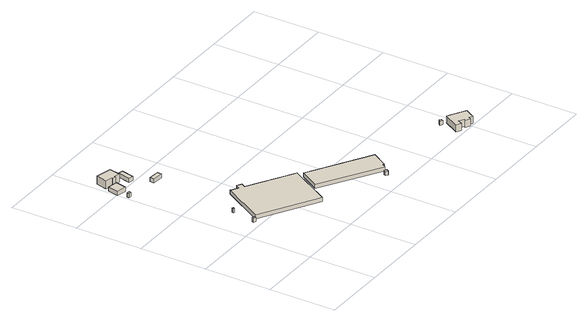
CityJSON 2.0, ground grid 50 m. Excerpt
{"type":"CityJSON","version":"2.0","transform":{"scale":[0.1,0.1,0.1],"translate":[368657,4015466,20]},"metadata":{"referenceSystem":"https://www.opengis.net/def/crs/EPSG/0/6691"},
"CityObjects":{
"building1":{"type":"Building","attributes":{"枝番":1,"利根川水系渡良瀬川洪水浸水想定区域（計画規模）.規模":"L1","利根川水系渡良瀬川洪水浸水想定区域（計画規模）.浸水ランク":"2","利根川水系渡良瀬川洪水浸水想定区域（計画規模）.浸水深":1.72,"利根川水系渡良瀬川洪水浸水想定区域（計画規模）.継続時間":8.1,"利根川水系渡良瀬川洪水浸水想定区域（想定最大規模）.規模":"L2","利根川水系渡良瀬川洪水浸水想定区域（想定最大規模）.浸水ランク":"3","利根川水系渡良瀬川洪水浸水想定区域（想定最大規模）.浸水深":3.38,"利根川水系渡良瀬川洪水浸水想定区域（想定最大規模）.継続時間":21.8,"利根川水系矢場川洪水浸水想定区域（想定最大規模）.規模":"L2","利根川水系矢場川洪水浸水想定区域（想定最大規模）.浸水ランク":"2","利根川水系矢場川洪水浸水想定区域（想定最大規模）.浸水深":0.69,"利根川水系矢場川洪水浸水想定区域（想定最大規模）.継続時間":6.2,"利根川水系多々良川洪水浸水想定区域（想定最大規模）.規模":"L2","利根川水系多々良川洪水浸水想定区域（想定最大規模）.浸水ランク":"2","利根川水系多々良川洪水浸水想定区域（想定最大規模）.浸水深":0.5,"利根川水系利根川洪水浸水想定区域（想定最大規模）.規模":"L2","利根川水系利根川洪水浸水想定区域（想定最大規模）.浸水ランク":"2","利根川水系利根川洪水浸水想定区域（想定最大規模）.浸水深":1.14,"BuildingDetails.prefecture":"10","BuildingDetails.city":"10207"},"geometry":[{"type":"Solid","lod":"1","boundaries":[[[[0,1,2,3]],[[2,4,5,3]],[[1,6,4,2]],[[0,7,6,1]],[[3,5,7,0]],[[4,6,7,5]]]]}]},
"building2":{"type":"Building","attributes":{"枝番":1,"利根川水系渡良瀬川洪水浸水想定区域（計画規模）.規模":"L1","利根川水系渡良瀬川洪水浸水想定区域（計画規模）.浸水ランク":"2","利根川水系渡良瀬川洪水浸水想定区域（計画規模）.浸水深":1.79,"利根川水系渡良瀬川洪水浸水想定区域（計画規模）.継続時間":8.7,"利根川水系渡良瀬川洪水浸水想定区域（想定最大規模）.規模":"L2","利根川水系渡良瀬川洪水浸水想定区域（想定最大規模）.浸水ランク":"3","利根川水系渡良瀬川洪水浸水想定区域（想定最大規模）.浸水深":3.36,"利根川水系渡良瀬川洪水浸水想定区域（想定最大規模）.継続時間":22.1,"利根川水系矢場川洪水浸水想定区域（想定最大規模）.規模":"L2","利根川水系矢場川洪水浸水想定区域（想定最大規模）.浸水ランク":"2","利根川水系矢場川洪水浸水想定区域（想定最大規模）.浸水深":0.69,"利根川水系矢場川洪水浸水想定区域（想定最大規模）.継続時間":6.6,"利根川水系多々良川洪水浸水想定区域（想定最大規模）.規模":"L2","利根川水系多々良川洪水浸水想定区域（想定最大規模）.浸水ランク":"2","利根川水系多々良川洪水浸水想定区域（想定最大規模）.浸水深":0.5,"利根川水系利根川洪水浸水想定区域（想定最大規模）.規模":"L2","利根川水系利根川洪水浸水想定区域（想定最大規模）.浸水ランク":"2","利根川水系利根川洪水浸水想定区域（想定最大規模）.浸水深":1.14,"BuildingDetails.prefecture":"10","BuildingDetails.city":"10207"},"geometry":[{"type":"Solid","lod":"1","boundaries":[[[[8,9,10,11]],[[10,12,13,11]],[[9,14,12,10]],[[8,15,14,9]],[[11,13,15,8]],[[12,14,15,13]]]]}]},
"building3":{"type":"Building","attributes":{"枝番":1,"利根川水系渡良瀬川洪水浸水想定区域（計画規模）.規模":"L1","利根川水系渡良瀬川洪水浸水想定区域（計画規模）.浸水ランク":"2","利根川水系渡良瀬川洪水浸水想定区域（計画規模）.浸水深":1.85,"利根川水系渡良瀬川洪水浸水想定区域（計画規模）.継続時間":6.7,"利根川水系渡良瀬川洪水浸水想定区域（想定最大規模）.規模":"L2","利根川水系渡良瀬川洪水浸水想定区域（想定最大規模）.浸水ランク":"3","利根川水系渡良瀬川洪水浸水想定区域（想定最大規模）.浸水深":3.35,"利根川水系渡良瀬川洪水浸水想定区域（想定最大規模）.継続時間":17.7,"利根川水系矢場川洪水浸水想定区域（想定最大規模）.規模":"L2","利根川水系矢場川洪水浸水想定区域（想定最大規模）.浸水ランク":"2","利根川水系矢場川洪水浸水想定区域（想定最大規模）.浸水深":0.69,"利根川水系多々良川洪水浸水想定区域（想定最大規模）.規模":"L2","利根川水系多々良川洪水浸水想定区域（想定最大規模）.浸水ランク":"2","利根川水系多々良川洪水浸水想定区域（想定最大規模）.浸水深":0.5,"利根川水系利根川洪水浸水想定区域（想定最大規模）.規模":"L2","利根川水系利根川洪水浸水想定区域（想定最大規模）.浸水ランク":"2","利根川水系利根川洪水浸水想定区域（想定最大規模）.浸水深":1.14,"BuildingDetails.prefecture":"10","BuildingDetails.city":"10207"},"geometry":[{"type":"Solid","lod":"1","boundaries":[[[[16,17,18,19]],[[18,20,21,19]],[[17,22,20,18]],[[16,23,22,17]],[[19,21,23,16]],[[20,22,23,21]]]]}]},
"building4":{"type":"Building","attributes":{"枝番":1,"利根川水系渡良瀬川洪水浸水想定区域（計画規模）.規模":"L1","利根川水系渡良瀬川洪水浸水想定区域（計画規模）.浸水ランク":"2","利根川水系渡良瀬川洪水浸水想定区域（計画規模）.浸水深":1.6,"利根川水系渡良瀬川洪水浸水想定区域（計画規模）.継続時間":6.7,"利根川水系渡良瀬川洪水浸水想定区域（想定最大規模）.規模":"L2","利根川水系渡良瀬川洪水浸水想定区域（想定最大規模）.浸水ランク":"3","利根川水系渡良瀬川洪水浸水想定区域（想定最大規模）.浸水深":3.06,"利根川水系渡良瀬川洪水浸水想定区域（想定最大規模）.継続時間":17.7,"利根川水系矢場川洪水浸水想定区域（想定最大規模）.規模":"L2","利根川水系矢場川洪水浸水想定区域（想定最大規模）.浸水ランク":"1","利根川水系矢場川洪水浸水想定区域（想定最大規模）.浸水深":0.39,"利根川水系多々良川洪水浸水想定区域（想定最大規模）.規模":"L2","利根川水系多々良川洪水浸水想定区域（想定最大規模）.浸水ランク":"1","利根川水系多々良川洪水浸水想定区域（想定最大規模）.浸水深":0.2,"利根川水系利根川洪水浸水想定区域（想定最大規模）.規模":"L2","利根川水系利根川洪水浸水想定区域（想定最大規模）.浸水ランク":"2","利根川水系利根川洪水浸水想定区域（想定最大規模）.浸水深":0.84,"usage":"411","measuredHeight":3.4,"BuildingDetails.prefecture":"10","BuildingDetails.city":"10207","BuildingDetails.surveyYear":2016},"geometry":[{"type":"Solid","lod":"1","boundaries":[[[[24,25,26,27]],[[26,28,29,27]],[[25,30,28,26]],[[24,31,30,25]],[[27,29,31,24]],[[28,30,31,29]]]]}]},
"building5":{"type":"Building","attributes":{"枝番":1,"利根川水系渡良瀬川洪水浸水想定区域（計画規模）.規模":"L1","利根川水系渡良瀬川洪水浸水想定区域（計画規模）.浸水ランク":"2","利根川水系渡良瀬川洪水浸水想定区域（計画規模）.浸水深":1.33,"利根川水系渡良瀬川洪水浸水想定区域（計画規模）.継続時間":6.7,"利根川水系渡良瀬川洪水浸水想定区域（想定最大規模）.規模":"L2","利根川水系渡良瀬川洪水浸水想定区域（想定最大規模）.浸水ランク":"2","利根川水系渡良瀬川洪水浸水想定区域（想定最大規模）.浸水深":2.76,"利根川水系渡良瀬川洪水浸水想定区域（想定最大規模）.継続時間":17.7,"利根川水系矢場川洪水浸水想定区域（想定最大規模）.規模":"L2","利根川水系矢場川洪水浸水想定区域（想定最大規模）.浸水ランク":"1","利根川水系矢場川洪水浸水想定区域（想定最大規模）.浸水深":0.09,"利根川水系多々良川洪水浸水想定区域（想定最大規模）.規模":"L2","利根川水系多々良川洪水浸水想定区域（想定最大規模）.浸水ランク":"1","利根川水系多々良川洪水浸水想定区域（想定最大規模）.浸水深":0.2,"利根川水系利根川洪水浸水想定区域（想定最大規模）.規模":"L2","利根川水系利根川洪水浸水想定区域（想定最大規模）.浸水ランク":"2","利根川水系利根川洪水浸水想定区域（想定最大規模）.浸水深":0.54,"usage":"411","measuredHeight":7,"BuildingDetails.prefecture":"10","BuildingDetails.city":"10207","BuildingDetails.surveyYear":2016},"geometry":[{"type":"Solid","lod":"1","boundaries":[[[[32,33,34,35,36,37,38,39]],[[38,40,41,39]],[[37,42,40,38]],[[36,43,42,37]],[[35,44,43,36]],[[34,45,44,35]],[[33,46,45,34]],[[32,47,46,33]],[[39,41,47,32]],[[40,42,43,44,45,46,47,41]]]]}]},
"building6":{"type":"Building","attributes":{"枝番":1,"利根川水系渡良瀬川洪水浸水想定区域（想定最大規模）.規模":"L2","利根川水系渡良瀬川洪水浸水想定区域（想定最大規模）.浸水ランク":"3","利根川水系渡良瀬川洪水浸水想定区域（想定最大規模）.浸水深":3.17,"利根川水系渡良瀬川洪水浸水想定区域（想定最大規模）.継続時間":3.3,"usage":"411","measuredHeight":5,"BuildingDetails.prefecture":"10","BuildingDetails.city":"10207","BuildingDetails.surveyYear":2016},"geometry":[{"type":"Solid","lod":"1","boundaries":[[[[48,49,50,51]],[[50,52,53,51]],[[49,54,52,50]],[[48,55,54,49]],[[51,53,55,48]],[[52,54,55,53]]]]}]},
"building7":{"type":"Building","attributes":{"枝番":1,"利根川水系渡良瀬川洪水浸水想定区域（計画規模）.規模":"L1","利根川水系渡良瀬川洪水浸水想定区域（計画規模）.浸水ランク":"2","利根川水系渡良瀬川洪水浸水想定区域（計画規模）.浸水深":2.2,"利根川水系渡良瀬川洪水浸水想定区域（計画規模）.継続時間":9.8,"利根川水系渡良瀬川洪水浸水想定区域（想定最大規模）.規模":"L2","利根川水系渡良瀬川洪水浸水想定区域（想定最大規模）.浸水ランク":"3","利根川水系渡良瀬川洪水浸水想定区域（想定最大規模）.浸水深":3.72,"利根川水系渡良瀬川洪水浸水想定区域（想定最大規模）.継続時間":25.4,"利根川水系矢場川洪水浸水想定区域（想定最大規模）.規模":"L2","利根川水系矢場川洪水浸水想定区域（想定最大規模）.浸水ランク":"2","利根川水系矢場川洪水浸水想定区域（想定最大規模）.浸水深":0.89,"利根川水系矢場川洪水浸水想定区域（想定最大規模）.継続時間":10.6,"利根川水系多々良川洪水浸水想定区域（計画規模）.規模":"L1","利根川水系多々良川洪水浸水想定区域（計画規模）.浸水ランク":"1","利根川水系多々良川洪水浸水想定区域（計画規模）.浸水深":0.23,"利根川水系多々良川洪水浸水想定区域（想定最大規模）.規模":"L2","利根川水系多々良川洪水浸水想定区域（想定最大規模）.浸水ランク":"2","利根川水系多々良川洪水浸水想定区域（想定最大規模）.浸水深":0.7,"利根川水系多々良川洪水浸水想定区域（想定最大規模）.継続時間":6.5,"利根川水系利根川洪水浸水想定区域（想定最大規模）.規模":"L2","利根川水系利根川洪水浸水想定区域（想定最大規模）.浸水ランク":"2","利根川水系利根川洪水浸水想定区域（想定最大規模）.浸水深":1.34,"BuildingDetails.prefecture":"10","BuildingDetails.city":"10207"},"geometry":[{"type":"Solid","lod":"1","boundaries":[[[[56,57,58,59,60,61,62,63]],[[62,64,65,63]],[[61,66,64,62]],[[60,67,66,61]],[[59,68,67,60]],[[58,69,68,59]],[[57,70,69,58]],[[56,71,70,57]],[[63,65,71,56]],[[64,66,67,68,69,70,71,65]]]]}]},
"building8":{"type":"Building","attributes":{"枝番":1,"利根川水系渡良瀬川洪水浸水想定区域（計画規模）.規模":"L1","利根川水系渡良瀬川洪水浸水想定区域（計画規模）.浸水ランク":"2","利根川水系渡良瀬川洪水浸水想定区域（計画規模）.浸水深":1.37,"利根川水系渡良瀬川洪水浸水想定区域（計画規模）.継続時間":7.8,"利根川水系渡良瀬川洪水浸水想定区域（想定最大規模）.規模":"L2","利根川水系渡良瀬川洪水浸水想定区域（想定最大規模）.浸水ランク":"3","利根川水系渡良瀬川洪水浸水想定区域（想定最大規模）.浸水深":3.06,"利根川水系渡良瀬川洪水浸水想定区域（想定最大規模）.継続時間":3.3,"利根川水系矢場川洪水浸水想定区域（想定最大規模）.規模":"L2","利根川水系矢場川洪水浸水想定区域（想定最大規模）.浸水ランク":"1","利根川水系矢場川洪水浸水想定区域（想定最大規模）.浸水深":0.39,"利根川水系矢場川洪水浸水想定区域（想定最大規模）.継続時間":3,"利根川水系多々良川洪水浸水想定区域（想定最大規模）.規模":"L2","利根川水系多々良川洪水浸水想定区域（想定最大規模）.浸水ランク":"1","利根川水系多々良川洪水浸水想定区域（想定最大規模）.浸水深":0.2,"利根川水系利根川洪水浸水想定区域（想定最大規模）.規模":"L2","利根川水系利根川洪水浸水想定区域（想定最大規模）.浸水ランク":"2","利根川水系利根川洪水浸水想定区域（想定最大規模）.浸水深":0.84,"BuildingDetails.prefecture":"10","BuildingDetails.city":"10207"},"geometry":[{"type":"Solid","lod":"1","boundaries":[[[[72,73,74,75]],[[74,76,77,75]],[[73,78,76,74]],[[72,79,78,73]],[[75,77,79,72]],[[76,78,79,77]]]]}]},
"building9":{"type":"Building","attributes":{"枝番":1,"利根川水系渡良瀬川洪水浸水想定区域（計画規模）.規模":"L1","利根川水系渡良瀬川洪水浸水想定区域（計画規模）.浸水ランク":"2","利根川水系渡良瀬川洪水浸水想定区域（計画規模）.浸水深":1.84,"利根川水系渡良瀬川洪水浸水想定区域（計画規模）.継続時間":9.2,"利根川水系渡良瀬川洪水浸水想定区域（想定最大規模）.規模":"L2","利根川水系渡良瀬川洪水浸水想定区域（想定最大規模）.浸水ランク":"3","利根川水系渡良瀬川洪水浸水想定区域（想定最大規模）.浸水深":3.63,"利根川水系渡良瀬川洪水浸水想定区域（想定最大規模）.継続時間":24.5,"利根川水系矢場川洪水浸水想定区域（想定最大規模）.規模":"L2","利根川水系矢場川洪水浸水想定区域（想定最大規模）.浸水ランク":"2","利根川水系矢場川洪水浸水想定区域（想定最大規模）.浸水深":0.89,"利根川水系矢場川洪水浸水想定区域（想定最大規模）.継続時間":10,"利根川水系多々良川洪水浸水想定区域（計画規模）.規模":"L1","利根川水系多々良川洪水浸水想定区域（計画規模）.浸水ランク":"1","利根川水系多々良川洪水浸水想定区域（計画規模）.浸水深":0.23,"利根川水系多々良川洪水浸水想定区域（想定最大規模）.規模":"L2","利根川水系多々良川洪水浸水想定区域（想定最大規模）.浸水ランク":"2","利根川水系多々良川洪水浸水想定区域（想定最大規模）.浸水深":0.7,"利根川水系多々良川洪水浸水想定区域（想定最大規模）.継続時間":5.6,"利根川水系利根川洪水浸水想定区域（想定最大規模）.規模":"L2","利根川水系利根川洪水浸水想定区域（想定最大規模）.浸水ランク":"2","利根川水系利根川洪水浸水想定区域（想定最大規模）.浸水深":1.34,"usage":"451","measuredHeight":3.8,"BuildingDetails.prefecture":"10","BuildingDetails.city":"10207","BuildingDetails.surveyYear":2016},"geometry":[{"type":"Solid","lod":"1","boundaries":[[[[80,81,82,83,84,85]],[[84,86,87,85]],[[83,88,86,84]],[[82,89,88,83]],[[81,90,89,82]],[[80,91,90,81]],[[85,87,91,80]],[[86,88,89,90,91,87]]]]}]},
"building10":{"type":"Building","attributes":{"枝番":1,"利根川水系渡良瀬川洪水浸水想定区域（計画規模）.規模":"L1","利根川水系渡良瀬川洪水浸水想定区域（計画規模）.浸水ランク":"2","利根川水系渡良瀬川洪水浸水想定区域（計画規模）.浸水深":1.65,"利根川水系渡良瀬川洪水浸水想定区域（計画規模）.継続時間":8.3,"利根川水系渡良瀬川洪水浸水想定区域（想定最大規模）.規模":"L2","利根川水系渡良瀬川洪水浸水想定区域（想定最大規模）.浸水ランク":"3","利根川水系渡良瀬川洪水浸水想定区域（想定最大規模）.浸水深":3.27,"利根川水系渡良瀬川洪水浸水想定区域（想定最大規模）.継続時間":22.6,"利根川水系矢場川洪水浸水想定区域（想定最大規模）.規模":"L2","利根川水系矢場川洪水浸水想定区域（想定最大規模）.浸水ランク":"2","利根川水系矢場川洪水浸水想定区域（想定最大規模）.浸水深":0.58,"利根川水系矢場川洪水浸水想定区域（想定最大規模）.継続時間":7.8,"利根川水系多々良川洪水浸水想定区域（計画規模）.規模":"L1","利根川水系多々良川洪水浸水想定区域（想定最大規模）.規模":"L2","利根川水系多々良川洪水浸水想定区域（想定最大規模）.浸水ランク":"1","利根川水系多々良川洪水浸水想定区域（想定最大規模）.浸水深":0.4,"利根川水系多々良川洪水浸水想定区域（想定最大規模）.継続時間":0.7,"利根川水系利根川洪水浸水想定区域（想定最大規模）.規模":"L2","利根川水系利根川洪水浸水想定区域（想定最大規模）.浸水ランク":"2","利根川水系利根川洪水浸水想定区域（想定最大規模）.浸水深":1.34,"BuildingDetails.prefecture":"10","BuildingDetails.city":"10207"},"geometry":[{"type":"Solid","lod":"1","boundaries":[[[[92,93,94,95]],[[94,96,97,95]],[[93,98,96,94]],[[92,99,98,93]],[[95,97,99,92]],[[96,98,99,97]]]]}]},
"building11":{"type":"Building","attributes":{"枝番":1,"利根川水系渡良瀬川洪水浸水想定区域（計画規模）.規模":"L1","利根川水系渡良瀬川洪水浸水想定区域（計画規模）.浸水ランク":"2","利根川水系渡良瀬川洪水浸水想定区域（計画規模）.浸水深":0.86,"利根川水系渡良瀬川洪水浸水想定区域（計画規模）.継続時間":2.7,"利根川水系渡良瀬川洪水浸水想定区域（想定最大規模）.規模":"L2","利根川水系渡良瀬川洪水浸水想定区域（想定最大規模）.浸水ランク":"2","利根川水系渡良瀬川洪水浸水想定区域（想定最大規模）.浸水深":2.49,"利根川水系渡良瀬川洪水浸水想定区域（想定最大規模）.継続時間":11.3,"利根川水系矢場川洪水浸水想定区域（想定最大規模）.規模":"L2","利根川水系矢場川洪水浸水想定区域（想定最大規模）.浸水ランク":"1","利根川水系矢場川洪水浸水想定区域（想定最大規模）.浸水深":0.28,"利根川水系多々良川洪水浸水想定区域（想定最大規模）.規模":"L2","利根川水系多々良川洪水浸水想定区域（想定最大規模）.浸水ランク":"1","利根川水系多々良川洪水浸水想定区域（想定最大規模）.浸水深":0.1,"利根川水系利根川洪水浸水想定区域（想定最大規模）.規模":"L2","利根川水系利根川洪水浸水想定区域（想定最大規模）.浸水ランク":"2","利根川水系利根川洪水浸水想定区域（想定最大規模）.浸水深":0.74,"BuildingDetails.prefecture":"10","BuildingDetails.city":"10207"},"geometry":[{"type":"Solid","lod":"1","boundaries":[[[[100,101,102,103]],[[102,104,105,103]],[[101,106,104,102]],[[100,107,106,101]],[[103,105,107,100]],[[104,106,107,105]]]]}]},
"building12":{"type":"Building","attributes":{"枝番":1,"利根川水系渡良瀬川洪水浸水想定区域（計画規模）.規模":"L1","利根川水系渡良瀬川洪水浸水想定区域（計画規模）.浸水ランク":"1","利根川水系渡良瀬川洪水浸水想定区域（計画規模）.浸水深":0.41,"利根川水系渡良瀬川洪水浸水想定区域（計画規模）.継続時間":2.7,"利根川水系渡良瀬川洪水浸水想定区域（想定最大規模）.規模":"L2","利根川水系渡良瀬川洪水浸水想定区域（想定最大規模）.浸水ランク":"2","利根川水系渡良瀬川洪水浸水想定区域（想定最大規模）.浸水深":2.08,"利根川水系渡良瀬川洪水浸水想定区域（想定最大規模）.継続時間":11.3,"usage":"411","measuredHeight":6.7,"BuildingDetails.prefecture":"10","BuildingDetails.city":"10207","BuildingDetails.surveyYear":2016},"geometry":[{"type":"Solid","lod":"1","boundaries":[[[[108,109,110,111,112,113,114,115,116,117]],[[116,118,119,117]],[[115,120,118,116]],[[114,121,120,115]],[[113,122,121,114]],[[112,123,122,113]],[[111,124,123,112]],[[110,125,124,111]],[[109,126,125,110]],[[108,127,126,109]],[[117,119,127,108]],[[118,120,121,122,123,124,125,126,127,119]]]]}]}
},
"vertices":[
[185,557,1],[193,571,1],[211,561,1],[203,547,1],[211,561,31],[203,547,31],[193,571,31],[185,557,31],
[220,734,1],[226,748,1],[236,744,1],[230,730,1],[236,744,31],[230,730,31],[226,748,31],[220,734,31],
[15,1417,5],[19,1433,5],[40,1429,5],[37,1412,5],[40,1429,35],[37,1412,35],[19,1433,35],[15,1417,35],
[0,1495,4],[17,1577,4],[93,1561,4],[76,1479,4],[93,1561,36],[76,1479,36],[17,1577,36],[0,1495,36],
[80,1579,7],[83,1591,7],[31,1603,7],[51,1686,7],[169,1658,7],[150,1575,7],[107,1586,7],[104,1574,7],[107,1586,68],[104,1574,68],[150,1575,68],[169,1658,68],[51,1686,68],[31,1603,68],[83,1591,68],[80,1579,68],
[182,1520,6],[206,1615,6],[241,1606,6],[217,1511,6],[241,1606,36],[217,1511,36],[206,1615,36],[182,1520,36],
[229,569,1],[414,880,1],[470,846,1],[489,877,1],[523,857,1],[505,826,1],[839,626,1],[654,316,1],[839,626,31],[654,316,31],[505,826,31],[523,857,31],[489,877,31],[470,846,31],[414,880,31],[229,569,31],
[263,1376,6],[265,1409,6],[348,1404,6],[346,1371,6],[348,1404,36],[346,1371,36],[265,1409,36],[263,1376,36],
[772,445,0],[861,592,0],[1311,319,0],[1238,198,0],[1228,205,0],[1212,179,0],[1228,205,30],[1212,179,30],[1238,198,30],[1311,319,30],[861,592,30],[772,445,30],
[1158,142,1],[1168,160,1],[1187,149,1],[1176,131,1],[1187,149,31],[1176,131,31],[1168,160,31],[1158,142,31],
[1887,173,11],[1898,190,11],[1915,179,11],[1904,163,11],[1915,179,41],[1904,163,41],[1898,190,41],[1887,173,41],
[1952,21,11],[1957,30,11],[1921,51,11],[1903,20,11],[1870,39,11],[1937,154,11],[2066,79,11],[2023,5,11],[1998,20,11],[1987,0,11],[1998,20,65],[1987,0,65],[2023,5,65],[2066,79,65],[1937,154,65],[1870,39,65],[1903,20,65],[1921,51,65],[1957,30,65],[1952,21,65]
]}
